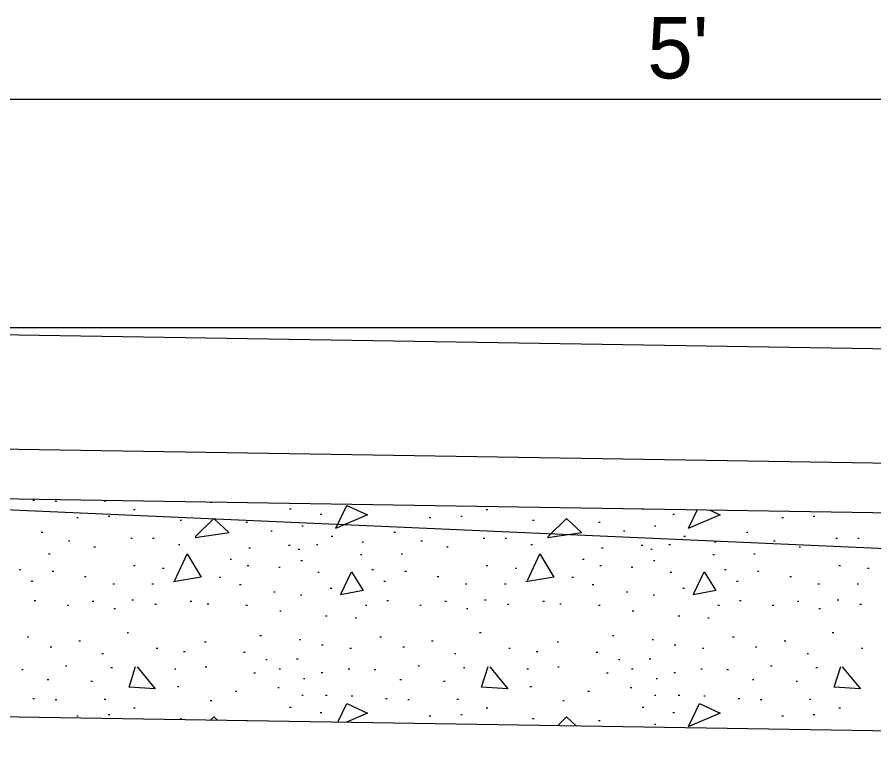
# Model space of a CAD drawing. Extents: x 0 to 2.83, y -0.11 to 1.83.
# Drawn here: x 0.482 to 0.6451, y 0.6073 to 0.7457 of the extents above; entities that cross this region are included whole.
import ezdxf

# ---------------------------------------------------------------- set-up
doc = ezdxf.new("R2010")
doc.units = 0
doc.layers.add('RD_Pr_Roadway_Dimensions', color=7, linetype='Continuous')
doc.layers.add('SH_General_Details', color=7, linetype='Continuous')

msp = doc.modelspace()

# ---------------------------------------------------------------- linework, layer by layer
at = {"layer": 'RD_Pr_Roadway_Dimensions'}
msp.add_line((0.38262, 0.73005), (0.83526, 0.73005), dxfattribs=at)
at = {"layer": 'SH_General_Details'}
for p, q in [((0.39174, 0.68657), (0.83526, 0.68657)), ((1.55598, 0.66787), (0.39174, 0.68657)), ((1.55598, 0.64613), (0.39174, 0.66482)), ((0.38763, 0.65606), (0.83141, 0.63632)), ((0.39174, 0.65545), (0.83822, 0.64827)), ((0.48503, 0.6537), (0.48532, 0.6537)), ((0.48925, 0.65351), (0.48955, 0.65351)), ((0.49859, 0.65357), (0.49888, 0.65357)), ((0.51876, 0.65332), (0.51906, 0.65332)), ((0.5042, 0.65193), (0.50449, 0.65193)), ((0.5339, 0.65206), (0.53419, 0.65206)), ((0.53974, 0.65105), (0.54003, 0.65105)), ((0.57133, 0.65193), (0.57163, 0.65193)), ((0.60103, 0.65206), (0.60133, 0.65206)), ((0.60688, 0.65105), (0.60717, 0.65105)), ((0.49335, 0.65042), (0.49365, 0.65042)), ((0.49934, 0.65067), (0.49964, 0.65067)), ((0.51303, 0.64991), (0.51332, 0.64991)), ((0.52558, 0.64953), (0.52587, 0.64953)), ((0.56049, 0.65042), (0.56078, 0.65042)), ((0.56648, 0.65067), (0.56677, 0.65067)), ((0.58016, 0.64991), (0.58046, 0.64991)), ((0.59271, 0.64953), (0.593, 0.64953)), ((0.62762, 0.65042), (0.62792, 0.65042)), ((0.63361, 0.65067), (0.63391, 0.65067)), ((0.4866, 0.64764), (0.4869, 0.64764)), ((0.5303, 0.64789), (0.5306, 0.64789)), ((0.53621, 0.64884), (0.5365, 0.64884)), ((0.55374, 0.64764), (0.55403, 0.64764)), ((0.59744, 0.64789), (0.59773, 0.64789)), ((0.60335, 0.64884), (0.60364, 0.64884)), ((0.62088, 0.64764), (0.62117, 0.64764)), ((0.49178, 0.646), (0.49207, 0.646)), ((0.50363, 0.64651), (0.50393, 0.64651)), ((0.50779, 0.64651), (0.50809, 0.64651)), ((0.54182, 0.64689), (0.54212, 0.64689)), ((0.55891, 0.646), (0.5592, 0.646)), ((0.57077, 0.64651), (0.57106, 0.64651)), ((0.57493, 0.64651), (0.57522, 0.64651)), ((0.60896, 0.64689), (0.60925, 0.64689)), ((0.62605, 0.646), (0.62634, 0.646)), ((0.6379, 0.64651), (0.6382, 0.64651)), ((0.64206, 0.64651), (0.64236, 0.64651)), ((0.49663, 0.6448), (0.49692, 0.6448)), ((0.51271, 0.64525), (0.513, 0.64525)), ((0.52614, 0.64461), (0.52644, 0.64461)), ((0.53371, 0.64512), (0.534, 0.64512)), ((0.53552, 0.64436), (0.53581, 0.64436)), ((0.53899, 0.64525), (0.53928, 0.64525)), ((0.54769, 0.64581), (0.54798, 0.64581)), ((0.56377, 0.6448), (0.56406, 0.6448)), ((0.57985, 0.64525), (0.58014, 0.64525)), ((0.59328, 0.64461), (0.59357, 0.64461)), ((0.60084, 0.64512), (0.60114, 0.64512)), ((0.60265, 0.64436), (0.60295, 0.64436)), ((0.60612, 0.64525), (0.60641, 0.64525)), ((0.61482, 0.64581), (0.61512, 0.64581)), ((0.6309, 0.6448), (0.6312, 0.6448)), ((0.48799, 0.64348), (0.48829, 0.64348)), ((0.54737, 0.64338), (0.54767, 0.64338)), ((0.55513, 0.64348), (0.55542, 0.64348)), ((0.61451, 0.64338), (0.6148, 0.64338)), ((0.62226, 0.64348), (0.62256, 0.64348)), ((0.5042, 0.64129), (0.50449, 0.64129)), ((0.52255, 0.64249), (0.52284, 0.64249)), ((0.52583, 0.64129), (0.52612, 0.64129)), ((0.53602, 0.64224), (0.53632, 0.64224)), ((0.57133, 0.64129), (0.57163, 0.64129)), ((0.58968, 0.64249), (0.58998, 0.64249)), ((0.59296, 0.64129), (0.59326, 0.64129)), ((0.60316, 0.64224), (0.60345, 0.64224)), ((0.63847, 0.64129), (0.63876, 0.64129)), ((0.48244, 0.64054), (0.48274, 0.64054)), ((0.48869, 0.64022), (0.48898, 0.64022)), ((0.50968, 0.64079), (0.50998, 0.64079)), ((0.53182, 0.64098), (0.53211, 0.64098)), ((0.53924, 0.64003), (0.53953, 0.64003)), ((0.54958, 0.64054), (0.54987, 0.64054)), ((0.55582, 0.64022), (0.55612, 0.64022)), ((0.57682, 0.64079), (0.57711, 0.64079)), ((0.59895, 0.64098), (0.59925, 0.64098)), ((0.60637, 0.64003), (0.60667, 0.64003)), ((0.61671, 0.64054), (0.61701, 0.64054)), ((0.62296, 0.64022), (0.62325, 0.64022)), ((0.64396, 0.64079), (0.64425, 0.64079)), ((0.48471, 0.63827), (0.48501, 0.63827)), ((0.49487, 0.63915), (0.49516, 0.63915)), ((0.52053, 0.63903), (0.52082, 0.63903)), ((0.55185, 0.63827), (0.55214, 0.63827)), ((0.562, 0.63915), (0.5623, 0.63915)), ((0.58766, 0.63903), (0.58796, 0.63903)), ((0.61899, 0.63827), (0.61928, 0.63827)), ((0.62914, 0.63915), (0.62943, 0.63915)), ((0.50023, 0.63776), (0.50052, 0.63776)), ((0.50767, 0.63776), (0.50796, 0.63776)), ((0.52438, 0.63764), (0.52467, 0.63764)), ((0.53087, 0.63625), (0.53117, 0.63625)), ((0.54163, 0.63694), (0.54193, 0.63694)), ((0.56736, 0.63776), (0.56765, 0.63776)), ((0.5748, 0.63776), (0.5751, 0.63776)), ((0.59151, 0.63764), (0.59181, 0.63764)), ((0.59801, 0.63625), (0.5983, 0.63625)), ((0.60877, 0.63694), (0.60906, 0.63694)), ((0.6345, 0.63776), (0.63479, 0.63776)), ((0.64194, 0.63776), (0.64223, 0.63776)), ((0.48528, 0.63461), (0.48558, 0.63461)), ((0.50388, 0.63474), (0.50418, 0.63474)), ((0.53596, 0.63568), (0.53625, 0.63568)), ((0.55242, 0.63461), (0.55271, 0.63461)), ((0.57102, 0.63474), (0.57131, 0.63474)), ((0.60309, 0.63568), (0.60339, 0.63568)), ((0.61955, 0.63461), (0.61985, 0.63461)), ((0.63815, 0.63474), (0.63845, 0.63474)), ((0.49152, 0.63373), (0.49182, 0.63373)), ((0.49632, 0.63449), (0.49661, 0.63449)), ((0.50041, 0.6331), (0.50071, 0.6331)), ((0.50823, 0.63392), (0.50853, 0.63392)), ((0.51498, 0.63449), (0.51528, 0.63449)), ((0.5182, 0.63398), (0.51849, 0.63398)), ((0.52557, 0.63373), (0.52587, 0.63373)), ((0.54832, 0.63373), (0.54861, 0.63373)), ((0.55866, 0.63373), (0.55895, 0.63373)), ((0.56345, 0.63449), (0.56375, 0.63449)), ((0.56755, 0.6331), (0.56784, 0.6331)), ((0.57537, 0.63392), (0.57566, 0.63392)), ((0.58212, 0.63449), (0.58241, 0.63449)), ((0.58533, 0.63398), (0.58563, 0.63398)), ((0.59271, 0.63373), (0.593, 0.63373)), ((0.61545, 0.63373), (0.61575, 0.63373)), ((0.62579, 0.63373), (0.62609, 0.63373)), ((0.63059, 0.63449), (0.63088, 0.63449)), ((0.63469, 0.6331), (0.63498, 0.6331)), ((0.6425, 0.63392), (0.6428, 0.63392)), ((0.53201, 0.63266), (0.5323, 0.63266)), ((0.54075, 0.63171), (0.54105, 0.63171)), ((0.54636, 0.63133), (0.54666, 0.63133)), ((0.59914, 0.63266), (0.59943, 0.63266)), ((0.60789, 0.63171), (0.60818, 0.63171)), ((0.6135, 0.63133), (0.61379, 0.63133)), ((0.50294, 0.62849), (0.50323, 0.62849)), ((0.57007, 0.62849), (0.57037, 0.62849)), ((0.63721, 0.62849), (0.6375, 0.62849)), ((0.48396, 0.62767), (0.48425, 0.62767)), ((0.49379, 0.62692), (0.49409, 0.62692)), ((0.51769, 0.62673), (0.51799, 0.62673)), ((0.52822, 0.62793), (0.52852, 0.62793)), ((0.53577, 0.62717), (0.53606, 0.62717)), ((0.55109, 0.62767), (0.55139, 0.62767)), ((0.56093, 0.62692), (0.56122, 0.62692)), ((0.58483, 0.62673), (0.58512, 0.62673)), ((0.59536, 0.62793), (0.59565, 0.62793)), ((0.6029, 0.62717), (0.6032, 0.62717)), ((0.61823, 0.62767), (0.61852, 0.62767)), ((0.62806, 0.62692), (0.62836, 0.62692)), ((0.48831, 0.62578), (0.4886, 0.62578)), ((0.50849, 0.62553), (0.50878, 0.62553)), ((0.51372, 0.6249), (0.51401, 0.6249)), ((0.53999, 0.62616), (0.54029, 0.62616)), ((0.54535, 0.62553), (0.54565, 0.62553)), ((0.55544, 0.62578), (0.55574, 0.62578)), ((0.57562, 0.62553), (0.57592, 0.62553)), ((0.58086, 0.6249), (0.58115, 0.6249)), ((0.60713, 0.62616), (0.60742, 0.62616)), ((0.61249, 0.62553), (0.61278, 0.62553)), ((0.62258, 0.62578), (0.62287, 0.62578)), ((0.64276, 0.62553), (0.64305, 0.62553)), ((0.49815, 0.62452), (0.49844, 0.62452)), ((0.52513, 0.62477), (0.52543, 0.62477)), ((0.52936, 0.62339), (0.52965, 0.62339)), ((0.53522, 0.62351), (0.53552, 0.62351)), ((0.56528, 0.62452), (0.56557, 0.62452)), ((0.59227, 0.62477), (0.59256, 0.62477)), ((0.59649, 0.62339), (0.59679, 0.62339)), ((0.60236, 0.62351), (0.60265, 0.62351)), ((0.63241, 0.62452), (0.63271, 0.62452)), ((0.49121, 0.62219), (0.4915, 0.62219)), ((0.49985, 0.62187), (0.50014, 0.62187)), ((0.51196, 0.62162), (0.51225, 0.62162)), ((0.51782, 0.622), (0.51811, 0.622)), ((0.53188, 0.62162), (0.53217, 0.62162)), ((0.54504, 0.62162), (0.54533, 0.62162)), ((0.55834, 0.62219), (0.55864, 0.62219)), ((0.56698, 0.62187), (0.56728, 0.62187)), ((0.57909, 0.62162), (0.57938, 0.62162)), ((0.58495, 0.622), (0.58525, 0.622)), ((0.59902, 0.62162), (0.59931, 0.62162)), ((0.61217, 0.62162), (0.61247, 0.62162)), ((0.62548, 0.62219), (0.62577, 0.62219)), ((0.63412, 0.62187), (0.63441, 0.62187)), ((0.48289, 0.62149), (0.48318, 0.62149)), ((0.52709, 0.62086), (0.52738, 0.62086)), ((0.53993, 0.62093), (0.54023, 0.62093)), ((0.55002, 0.62149), (0.55031, 0.62149)), ((0.59422, 0.62086), (0.59452, 0.62086)), ((0.60707, 0.62093), (0.60736, 0.62093)), ((0.61716, 0.62149), (0.61745, 0.62149)), ((0.48774, 0.6196), (0.48803, 0.6196)), ((0.49606, 0.61923), (0.49636, 0.61923)), ((0.53653, 0.61973), (0.53682, 0.61973)), ((0.55488, 0.6196), (0.55517, 0.6196)), ((0.5632, 0.61923), (0.56349, 0.61923)), ((0.60366, 0.61973), (0.60395, 0.61973)), ((0.62201, 0.6196), (0.6223, 0.6196)), ((0.63033, 0.61923), (0.63063, 0.61923)), ((0.51252, 0.61822), (0.51282, 0.61822)), ((0.52356, 0.61733), (0.52385, 0.61733)), ((0.53163, 0.61803), (0.53192, 0.61803)), ((0.57966, 0.61822), (0.57995, 0.61822)), ((0.59069, 0.61733), (0.59099, 0.61733)), ((0.59876, 0.61803), (0.59906, 0.61803)), ((0.48503, 0.61595), (0.48532, 0.61595)), ((0.48925, 0.61576), (0.48955, 0.61576)), ((0.49859, 0.61582), (0.49888, 0.61582)), ((0.51876, 0.61557), (0.51906, 0.61557)), ((0.53621, 0.61658), (0.5365, 0.61658)), ((0.54075, 0.61658), (0.54105, 0.61658)), ((0.54561, 0.61645), (0.5459, 0.61645)), ((0.55216, 0.61595), (0.55246, 0.61595)), ((0.55639, 0.61576), (0.55668, 0.61576)), ((0.56572, 0.61582), (0.56602, 0.61582)), ((0.5859, 0.61557), (0.58619, 0.61557)), ((0.60335, 0.61658), (0.60364, 0.61658)), ((0.60789, 0.61658), (0.60818, 0.61658)), ((0.61274, 0.61645), (0.61303, 0.61645)), ((0.6193, 0.61595), (0.61959, 0.61595)), ((0.62352, 0.61576), (0.62382, 0.61576)), ((0.63286, 0.61582), (0.63315, 0.61582)), ((0.80126, 0.60731), (0.39174, 0.61384)), ((0.5042, 0.61418), (0.50449, 0.61418)), ((0.5339, 0.61431), (0.53419, 0.61431)), ((0.57133, 0.61418), (0.57163, 0.61418)), ((0.60103, 0.61431), (0.60133, 0.61431)), ((0.63847, 0.61418), (0.63876, 0.61418)), ((0.49335, 0.61267), (0.49365, 0.61267)), ((0.49934, 0.61292), (0.49964, 0.61292)), ((0.51303, 0.61216), (0.51332, 0.61216)), ((0.52558, 0.61178), (0.52587, 0.61178)), ((0.53974, 0.6133), (0.54003, 0.6133)), ((0.56049, 0.61267), (0.56078, 0.61267)), ((0.56648, 0.61292), (0.56677, 0.61292)), ((0.58016, 0.61216), (0.58046, 0.61216)), ((0.59271, 0.61178), (0.593, 0.61178)), ((0.60688, 0.6133), (0.60717, 0.6133)), ((0.62762, 0.61267), (0.62792, 0.61267)), ((0.63361, 0.61292), (0.63391, 0.61292)), ((0.60335, 0.61109), (0.60364, 0.61109))]:
    msp.add_line(p, q, dxfattribs=at)
for points in [[(0.54269, 0.6484), (0.54482, 0.65273), (0.54871, 0.6509), (0.54264, 0.64831)], [(0.61585, 0.6509), (0.60978, 0.64831)], [(0.60983, 0.6484), (0.61155, 0.65192)], [(0.61376, 0.65188), (0.61585, 0.6509)], [(0.51594, 0.64671), (0.51947, 0.65024), (0.52241, 0.64752), (0.51588, 0.64656)], [(0.58308, 0.64671), (0.58661, 0.65024), (0.58954, 0.64752), (0.58302, 0.64656)], [(0.51205, 0.63841), (0.5144, 0.64348), (0.51705, 0.63907), (0.51176, 0.63819)], [(0.57919, 0.63841), (0.58154, 0.64348), (0.58418, 0.63907), (0.57889, 0.63819)], [(0.54364, 0.63584), (0.5457, 0.6401), (0.5479, 0.6365), (0.54361, 0.63569)], [(0.61078, 0.63584), (0.61284, 0.6401), (0.61504, 0.6365), (0.61074, 0.63569)], [(0.50486, 0.62196), (0.50831, 0.61777), (0.50332, 0.61814), (0.50456, 0.62204)], [(0.57199, 0.62196), (0.57544, 0.61777), (0.57045, 0.61814), (0.5717, 0.62204)], [(0.63913, 0.62196), (0.64258, 0.61777), (0.63758, 0.61814), (0.63883, 0.62204)], [(0.54307, 0.61143), (0.54482, 0.61499)], [(0.54482, 0.61499), (0.54871, 0.61315)], [(0.60983, 0.61065), (0.61195, 0.61499), (0.61585, 0.61315), (0.60978, 0.61056)], [(0.5188, 0.61181), (0.51947, 0.61249)], [(0.51947, 0.61249), (0.52023, 0.61179)], [(0.54871, 0.61315), (0.54461, 0.6114)], [(0.58488, 0.61076), (0.58661, 0.61249)], [(0.58661, 0.61249), (0.58854, 0.6107)]]:
    msp.add_lwpolyline(points, dxfattribs=at)

# ---------------------------------------------------------------- texts
at = {"layer": 'RD_Pr_Roadway_Dimensions'}
msp.add_text("5'", height=0.011667, dxfattribs=at).set_placement((0.602, 0.73402))

doc.saveas('drawing.dxf')
